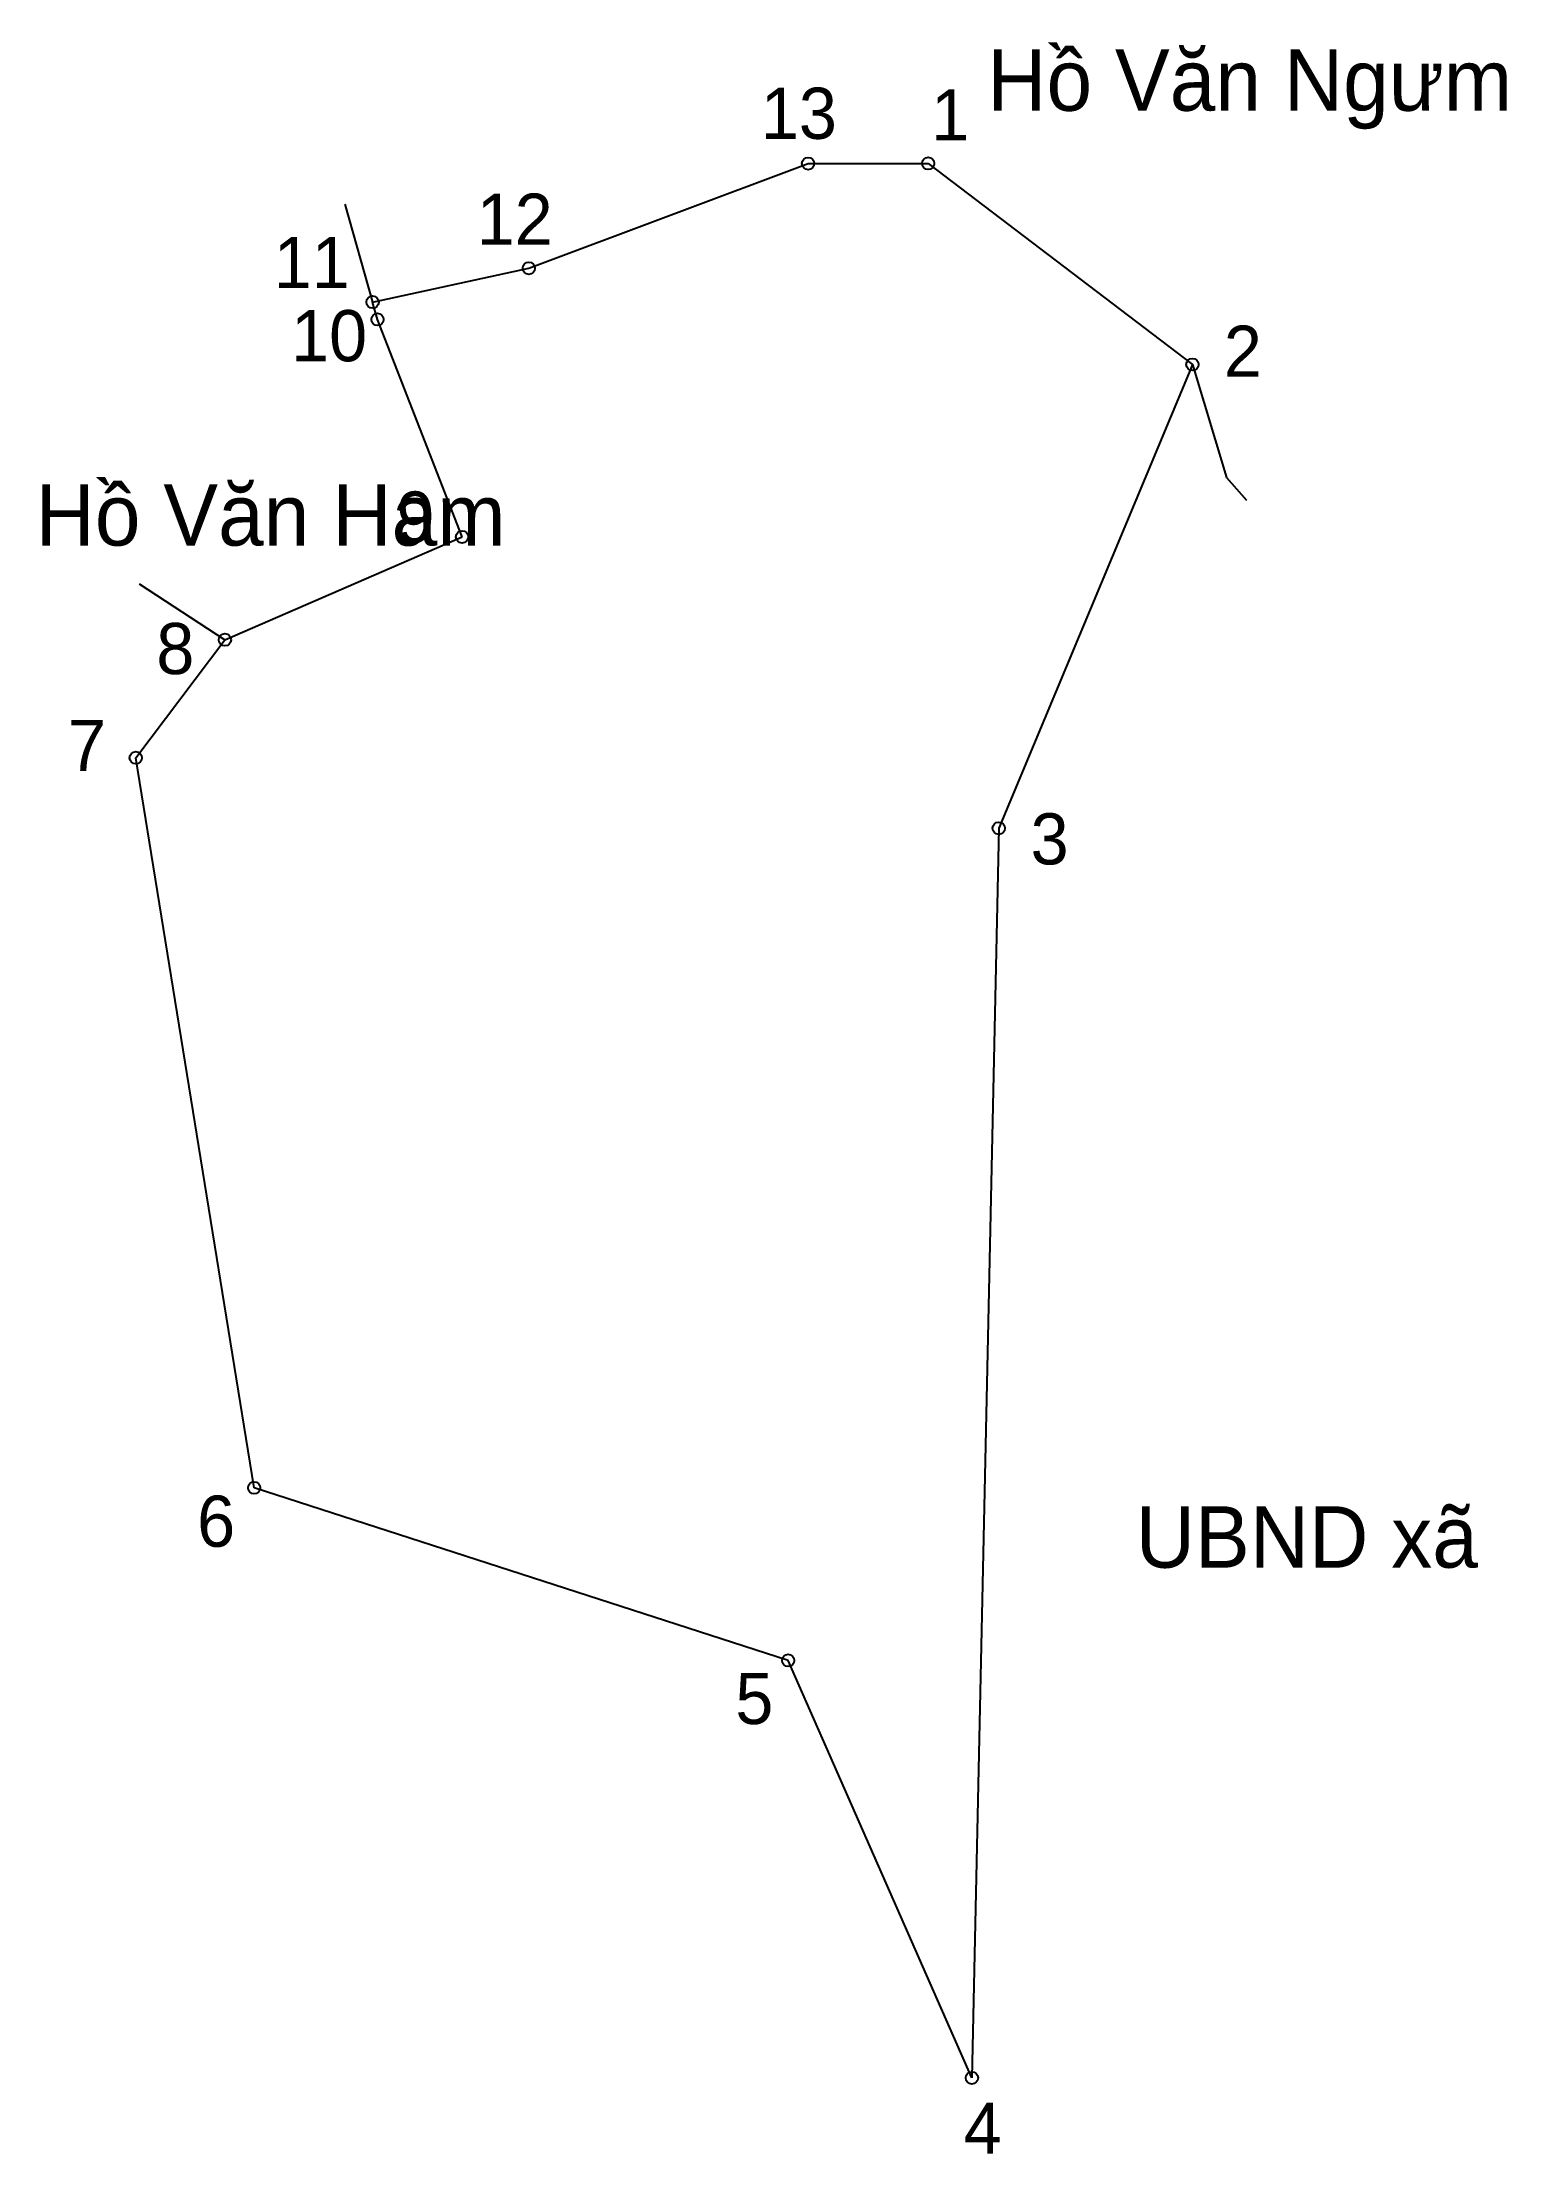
# Model space of a CAD drawing. Extents: x 547731 to 547873, y 1825373 to 1825577.
import ezdxf

# ---------------------------------------------------------------- set-up
doc = ezdxf.new("R2010")
doc.units = 0
for name, color, linetype in [('CanhThua', 7, 'Continuous'), ('MocDinhThua', 7, 'Continuous'), ('RauThua', 7, 'Continuous'), ('SoHieuDinhThua', 7, 'Continuous'), ('TenChuLanCan', 7, 'Continuous')]:
    doc.layers.add(name, color=color, linetype=linetype)

msp = doc.modelspace()

# ---------------------------------------------------------------- linework, layer by layer
at = {"layer": 'CanhThua'}
for p, q in [((547805.36, 1825565.67), (547816.95, 1825565.69)), ((547816.95, 1825565.69), (547842.46, 1825546.27)), ((547778.39, 1825555.56), (547805.36, 1825565.67)), ((547763.31, 1825552.3), (547778.39, 1825555.56)), ((547763.78, 1825550.62), (547763.31, 1825552.3)), ((547771.94, 1825529.62), (547763.78, 1825550.62)), ((547842.46, 1825546.27), (547823.76, 1825501.48)), ((547749.05, 1825519.69), (547771.94, 1825529.62)), ((547740.44, 1825508.29), (547749.05, 1825519.69)), ((547751.87, 1825437.79), (547740.44, 1825508.29)), ((547823.76, 1825501.48), (547821.17, 1825380.8)), ((547803.43, 1825421.12), (547751.87, 1825437.79)), ((547821.17, 1825380.8), (547803.43, 1825421.12))]:
    msp.add_line(p, q, dxfattribs=at)
at = {"layer": 'MocDinhThua'}
for centre in [(547805.36, 1825565.67), (547816.95, 1825565.69), (547778.39, 1825555.56), (547763.31, 1825552.3), (547763.78, 1825550.62), (547842.46, 1825546.27), (547771.94, 1825529.62), (547749.05, 1825519.69), (547740.44, 1825508.29), (547823.76, 1825501.48), (547751.87, 1825437.79), (547803.43, 1825421.12), (547821.17, 1825380.8)]:
    msp.add_circle(centre, 0.593, dxfattribs=at)
at = {"layer": 'RauThua'}
for p, q in [((547760.61, 1825561.76), (547763.31, 1825552.3)), ((547842.46, 1825546.27), (547845.77, 1825535.35)), ((547845.77, 1825535.35), (547847.7, 1825533.18)), ((547740.76, 1825525.1), (547749.05, 1825519.69))]:
    msp.add_line(p, q, dxfattribs=at)

# ---------------------------------------------------------------- texts
at = {"layer": 'SoHieuDinhThua'}
for s, height, p in [('13', 4.941, (547800.79, 1825568.06)), ('1', 4.94, (547817.24, 1825567.91)), ('12', 4.941, (547773.35, 1825557.83)), ('11', 4.941, (547753.75, 1825553.64)), ('10', 4.941, (547755.43, 1825546.58)), ('2', 4.94, (547845.5, 1825545.08)), ('9', 4.94, (547765.61, 1825529.06)), ('8', 4.94, (547742.42, 1825516.37)), ('7', 4.94, (547733.89, 1825507.01)), ('3', 4.94, (547826.84, 1825497.99)), ('6', 4.94, (547746.36, 1825432.1)), ('5', 4.94, (547798.33, 1825414.98)), ('4', 4.94, (547820.38, 1825373.48))]:
    msp.add_text(s, height=height, dxfattribs=at).set_placement(p)
at = {"layer": 'TenChuLanCan'}
for s, height, p in [('Hồ Văn Ngưm', 5.9287, (547822.65, 1825570.77)), ('Hồ Văn Ham', 5.929, (547730.76, 1825528.78)), ('UBND xã', 5.929, (547836.99, 1825430.08))]:
    msp.add_text(s, height=height, dxfattribs=at).set_placement(p)

doc.saveas('drawing.dxf')
